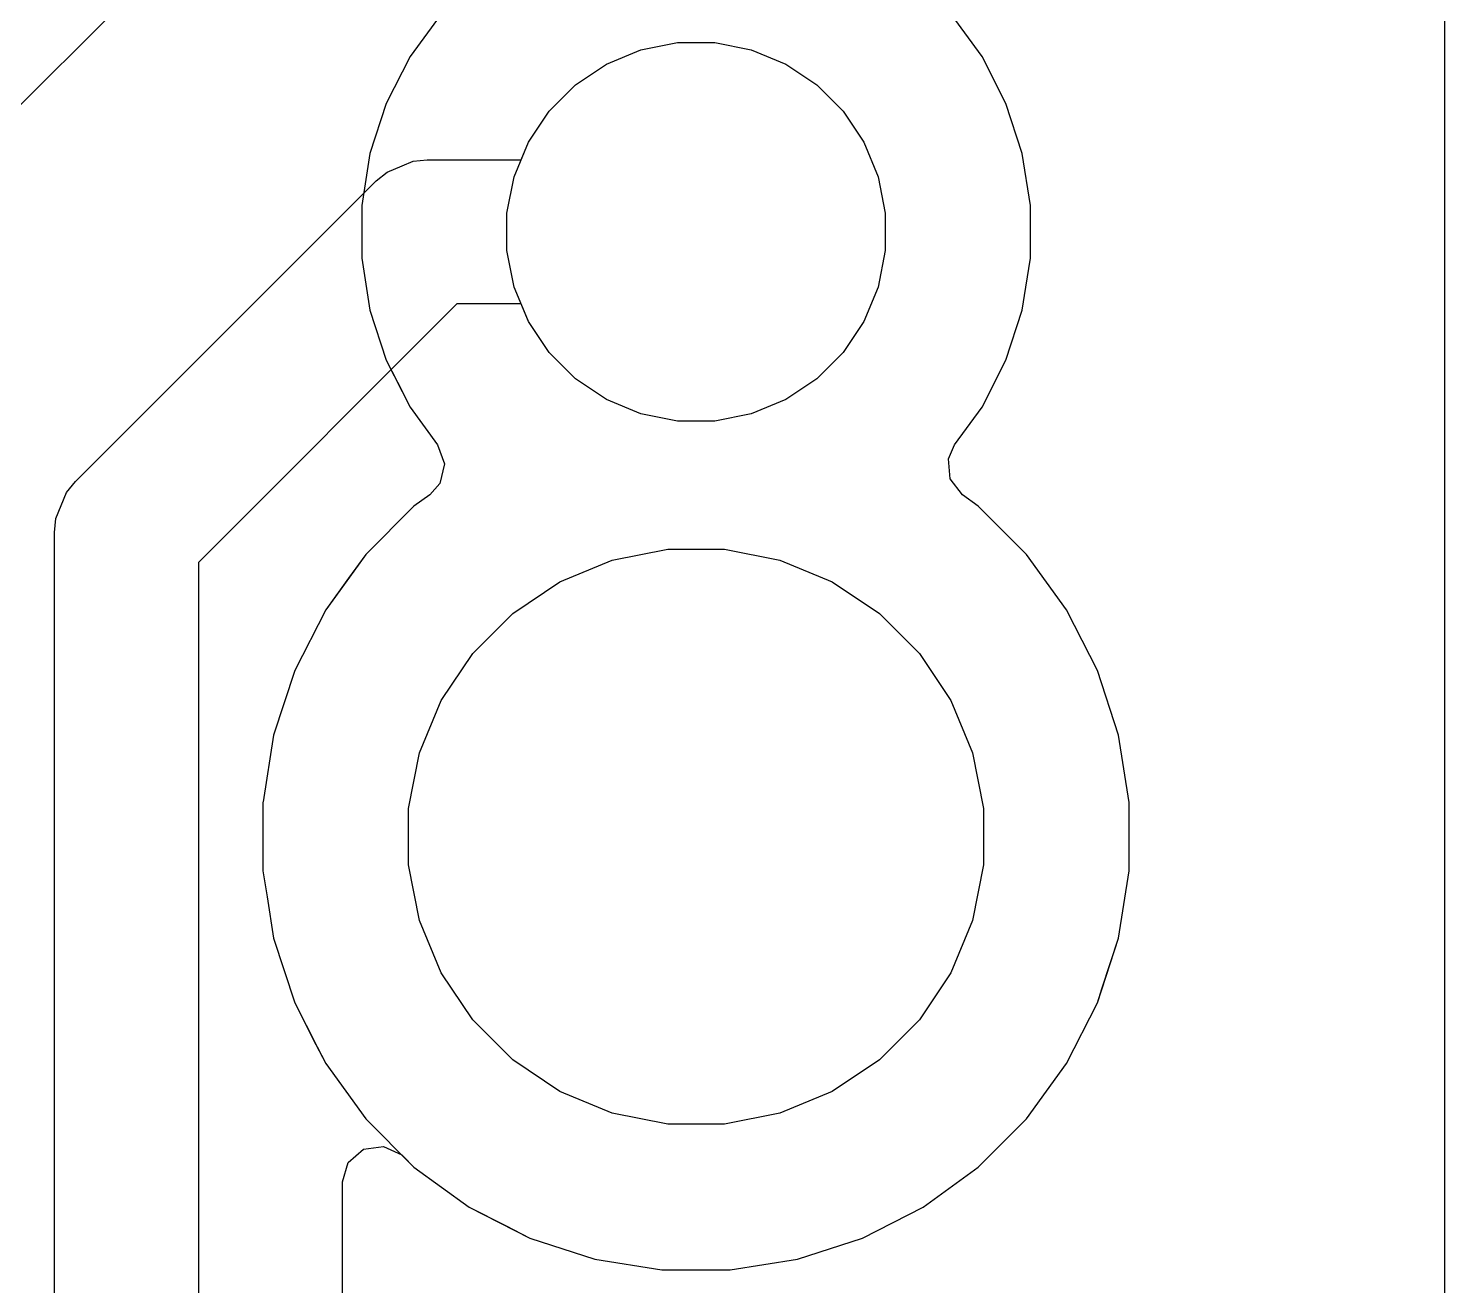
# Model space of a CAD drawing. Header units: inches. Extents: x 6.57 to 9.79, y -8.72 to -3.17.
# Drawn here: x 9.5937 to 9.7874, y -7.522 to -7.3501 of the extents above; entities that cross this region are included whole.
import ezdxf

# ---------------------------------------------------------------- set-up
doc = ezdxf.new("R2010")
doc.units = ezdxf.units.IN
doc.header["$MEASUREMENT"] = 0
doc.layers.add('In2.Cu', color=33, linetype='CONTINUOUS', true_color=0xce7d2c)

msp = doc.modelspace()

# ---------------------------------------------------------------- linework, layer by layer
at = {"layer": 'In2.Cu', "linetype": 'CONTINUOUS'}
for p, q in [((9.78738, -3.17026), (9.78738, -8.71951)), ((9.78738, -3.17026), (9.78738, -8.71951)), ((9.78738, -3.17026), (9.78738, -8.71951)), ((9.78738, -3.17026), (9.78738, -8.71951)), ((9.64418, -7.30906), (9.13132, -7.82192)), ((9.65018, -7.34818), (9.64595, -7.354)), ((9.65018, -7.34818), (9.64595, -7.354)), ((9.65018, -7.34818), (9.64595, -7.354)), ((9.72413, -7.354), (9.7199, -7.34818)), ((9.72413, -7.354), (9.7199, -7.34818)), ((9.72413, -7.354), (9.7199, -7.34818)), ((9.72413, -7.354), (9.7199, -7.34818)), ((9.67749, -7.35307), (9.68249, -7.35208)), ((9.67749, -7.35307), (9.68249, -7.35208)), ((9.67749, -7.35307), (9.68249, -7.35208)), ((9.67749, -7.35307), (9.68249, -7.35208)), ((9.68249, -7.35208), (9.68759, -7.35208)), ((9.68249, -7.35208), (9.68759, -7.35208)), ((9.68249, -7.35208), (9.68759, -7.35208)), ((9.68249, -7.35208), (9.68759, -7.35208)), ((9.68759, -7.35208), (9.69259, -7.35307)), ((9.68759, -7.35208), (9.69259, -7.35307)), ((9.68759, -7.35208), (9.69259, -7.35307)), ((9.68759, -7.35208), (9.69259, -7.35307)), ((9.64595, -7.354), (9.64268, -7.36041)), ((9.64595, -7.354), (9.64268, -7.36041)), ((9.64595, -7.354), (9.64268, -7.36041)), ((9.67278, -7.35502), (9.67749, -7.35307)), ((9.67278, -7.35502), (9.67749, -7.35307)), ((9.67278, -7.35502), (9.67749, -7.35307)), ((9.67278, -7.35502), (9.67749, -7.35307)), ((9.69259, -7.35307), (9.6973, -7.35502)), ((9.69259, -7.35307), (9.6973, -7.35502)), ((9.69259, -7.35307), (9.6973, -7.35502)), ((9.69259, -7.35307), (9.6973, -7.35502)), ((9.7274, -7.36041), (9.72413, -7.354)), ((9.7274, -7.36041), (9.72413, -7.354)), ((9.7274, -7.36041), (9.72413, -7.354)), ((9.7274, -7.36041), (9.72413, -7.354)), ((9.66855, -7.35785), (9.67278, -7.35502)), ((9.66855, -7.35785), (9.67278, -7.35502)), ((9.66855, -7.35785), (9.67278, -7.35502)), ((9.66855, -7.35785), (9.67278, -7.35502)), ((9.6973, -7.35502), (9.70153, -7.35785)), ((9.6973, -7.35502), (9.70153, -7.35785)), ((9.6973, -7.35502), (9.70153, -7.35785)), ((9.6973, -7.35502), (9.70153, -7.35785)), ((9.66494, -7.36146), (9.66855, -7.35785)), ((9.66494, -7.36146), (9.66855, -7.35785)), ((9.66494, -7.36146), (9.66855, -7.35785)), ((9.66494, -7.36146), (9.66855, -7.35785)), ((9.70153, -7.35785), (9.70514, -7.36146)), ((9.70153, -7.35785), (9.70514, -7.36146)), ((9.70153, -7.35785), (9.70514, -7.36146)), ((9.70153, -7.35785), (9.70514, -7.36146)), ((9.64268, -7.36041), (9.64046, -7.36725)), ((9.64268, -7.36041), (9.64046, -7.36725)), ((9.64268, -7.36041), (9.64046, -7.36725)), ((9.66211, -7.3657), (9.66494, -7.36146)), ((9.66211, -7.3657), (9.66494, -7.36146)), ((9.66211, -7.3657), (9.66494, -7.36146)), ((9.66211, -7.3657), (9.66494, -7.36146)), ((9.70514, -7.36146), (9.70797, -7.3657)), ((9.70514, -7.36146), (9.70797, -7.3657)), ((9.70514, -7.36146), (9.70797, -7.3657)), ((9.70514, -7.36146), (9.70797, -7.3657)), ((9.72962, -7.36725), (9.7274, -7.36041)), ((9.72962, -7.36725), (9.7274, -7.36041)), ((9.72962, -7.36725), (9.7274, -7.36041)), ((9.72962, -7.36725), (9.7274, -7.36041)), ((9.66016, -7.37041), (9.66211, -7.3657)), ((9.66016, -7.37041), (9.66211, -7.3657)), ((9.66016, -7.37041), (9.66211, -7.3657)), ((9.66111, -7.36811), (9.66211, -7.3657)), ((9.70797, -7.3657), (9.70992, -7.37041)), ((9.70797, -7.3657), (9.70992, -7.37041)), ((9.70797, -7.3657), (9.70992, -7.37041)), ((9.70797, -7.3657), (9.70992, -7.37041)), ((9.64046, -7.36725), (9.63933, -7.37436)), ((9.64046, -7.36725), (9.63933, -7.37436)), ((9.64046, -7.36725), (9.63933, -7.37436)), ((9.73074, -7.37436), (9.72962, -7.36725)), ((9.72962, -7.36725), (9.72962, -7.36725)), ((9.73074, -7.37436), (9.72962, -7.36725)), ((9.72962, -7.36725), (9.72962, -7.36725)), ((9.73074, -7.37436), (9.72962, -7.36725)), ((9.72962, -7.36725), (9.72962, -7.36725)), ((9.73074, -7.37436), (9.72962, -7.36725)), ((9.72962, -7.36725), (9.72962, -7.36725)), ((9.6428, -7.36977), (9.64488, -7.36891)), ((9.64488, -7.36891), (9.64635, -7.3683)), ((9.64635, -7.3683), (9.64827, -7.36811)), ((9.64827, -7.36811), (9.66111, -7.36811)), ((9.6002, -7.4121), (9.64131, -7.37099)), ((9.64131, -7.37099), (9.6428, -7.36977)), ((9.65916, -7.3754), (9.66016, -7.37041)), ((9.65916, -7.3754), (9.66016, -7.37041)), ((9.65916, -7.3754), (9.66016, -7.37041)), ((9.70992, -7.37041), (9.71091, -7.3754)), ((9.70992, -7.37041), (9.71091, -7.3754)), ((9.70992, -7.37041), (9.71091, -7.3754)), ((9.70992, -7.37041), (9.71091, -7.3754)), ((9.63933, -7.37436), (9.63933, -7.38155)), ((9.63933, -7.37436), (9.63933, -7.38155)), ((9.63933, -7.37436), (9.63933, -7.38155)), ((9.65916, -7.3805), (9.65916, -7.3754)), ((9.65916, -7.3805), (9.65916, -7.3754)), ((9.65916, -7.3805), (9.65916, -7.3754)), ((9.71091, -7.3754), (9.71091, -7.3805)), ((9.71091, -7.3754), (9.71091, -7.3805)), ((9.71091, -7.3754), (9.71091, -7.3805)), ((9.71091, -7.3754), (9.71091, -7.3805)), ((9.73074, -7.38155), (9.73074, -7.37436)), ((9.73074, -7.38155), (9.73074, -7.37436)), ((9.73074, -7.38155), (9.73074, -7.37436)), ((9.73074, -7.38155), (9.73074, -7.37436)), ((9.66016, -7.3855), (9.65916, -7.3805)), ((9.66016, -7.3855), (9.65916, -7.3805)), ((9.66016, -7.3855), (9.65916, -7.3805)), ((9.71091, -7.3805), (9.70992, -7.3855)), ((9.71091, -7.3805), (9.70992, -7.3855)), ((9.71091, -7.3805), (9.70992, -7.3855)), ((9.71091, -7.3805), (9.70992, -7.3855)), ((9.63933, -7.38155), (9.64046, -7.38866)), ((9.63933, -7.38155), (9.64046, -7.38866)), ((9.63933, -7.38155), (9.64046, -7.38866)), ((9.73012, -7.3855), (9.73074, -7.38155)), ((9.73012, -7.3855), (9.73074, -7.38155)), ((9.73012, -7.3855), (9.73074, -7.38155)), ((9.73012, -7.3855), (9.73074, -7.38155)), ((9.66211, -7.39021), (9.66016, -7.3855)), ((9.66211, -7.39021), (9.66016, -7.3855)), ((9.66211, -7.39021), (9.66016, -7.3855)), ((9.70992, -7.3855), (9.70797, -7.39021)), ((9.70992, -7.3855), (9.70797, -7.39021)), ((9.70992, -7.3855), (9.70797, -7.39021)), ((9.70992, -7.3855), (9.70797, -7.39021)), ((9.72962, -7.38866), (9.73012, -7.3855)), ((9.72962, -7.38866), (9.73012, -7.3855)), ((9.72962, -7.38866), (9.73012, -7.3855)), ((9.72962, -7.38866), (9.73012, -7.3855)), ((9.65235, -7.3878), (9.61701, -7.42314)), ((9.64046, -7.38866), (9.64268, -7.3955)), ((9.64046, -7.38866), (9.64268, -7.3955)), ((9.64046, -7.38866), (9.64046, -7.38866)), ((9.64046, -7.38866), (9.64268, -7.3955)), ((9.66111, -7.3878), (9.65235, -7.3878)), ((9.66211, -7.39021), (9.66111, -7.3878)), ((9.7274, -7.3955), (9.72962, -7.38866)), ((9.7274, -7.3955), (9.72962, -7.38866)), ((9.7274, -7.3955), (9.72962, -7.38866)), ((9.7274, -7.3955), (9.72962, -7.38866)), ((9.66494, -7.39445), (9.66211, -7.39021)), ((9.66494, -7.39445), (9.66211, -7.39021)), ((9.66494, -7.39445), (9.66211, -7.39021)), ((9.66494, -7.39445), (9.66211, -7.39021)), ((9.70797, -7.39021), (9.70514, -7.39445)), ((9.70797, -7.39021), (9.70514, -7.39445)), ((9.70797, -7.39021), (9.70514, -7.39445)), ((9.70797, -7.39021), (9.70514, -7.39445)), ((9.66855, -7.39805), (9.66494, -7.39445)), ((9.66855, -7.39805), (9.66494, -7.39445)), ((9.66855, -7.39805), (9.66494, -7.39445)), ((9.66855, -7.39805), (9.66494, -7.39445)), ((9.70514, -7.39445), (9.70153, -7.39805)), ((9.70514, -7.39445), (9.70153, -7.39805)), ((9.70514, -7.39445), (9.70153, -7.39805)), ((9.70514, -7.39445), (9.70153, -7.39805)), ((9.64268, -7.3955), (9.64595, -7.40191)), ((9.64268, -7.3955), (9.64595, -7.40191)), ((9.64268, -7.3955), (9.64499, -7.40002)), ((9.72413, -7.40191), (9.7274, -7.3955)), ((9.72413, -7.40191), (9.7274, -7.3955)), ((9.72413, -7.40191), (9.7274, -7.3955)), ((9.72413, -7.40191), (9.7274, -7.3955)), ((9.67278, -7.40088), (9.66855, -7.39805)), ((9.67278, -7.40088), (9.66855, -7.39805)), ((9.67278, -7.40088), (9.66855, -7.39805)), ((9.67278, -7.40088), (9.66855, -7.39805)), ((9.70153, -7.39805), (9.6973, -7.40088)), ((9.70153, -7.39805), (9.6973, -7.40088)), ((9.70153, -7.39805), (9.6973, -7.40088)), ((9.70153, -7.39805), (9.6973, -7.40088)), ((9.64499, -7.40002), (9.64595, -7.40191)), ((9.64595, -7.40191), (9.64971, -7.40708)), ((9.64595, -7.40191), (9.64971, -7.40708)), ((9.64595, -7.40191), (9.64971, -7.40708)), ((9.67749, -7.40283), (9.67278, -7.40088)), ((9.67749, -7.40283), (9.67278, -7.40088)), ((9.67749, -7.40283), (9.67278, -7.40088)), ((9.67749, -7.40283), (9.67278, -7.40088)), ((9.6973, -7.40088), (9.69259, -7.40283)), ((9.6973, -7.40088), (9.69259, -7.40283)), ((9.6973, -7.40088), (9.69259, -7.40283)), ((9.6973, -7.40088), (9.69259, -7.40283)), ((9.72037, -7.40708), (9.72413, -7.40191)), ((9.72037, -7.40708), (9.72413, -7.40191)), ((9.72037, -7.40708), (9.72413, -7.40191)), ((9.72037, -7.40708), (9.72413, -7.40191)), ((9.68249, -7.40383), (9.67749, -7.40283)), ((9.68249, -7.40383), (9.67749, -7.40283)), ((9.68249, -7.40383), (9.67749, -7.40283)), ((9.68249, -7.40383), (9.67749, -7.40283)), ((9.68759, -7.40383), (9.68249, -7.40383)), ((9.68759, -7.40383), (9.68249, -7.40383)), ((9.68759, -7.40383), (9.68249, -7.40383)), ((9.68759, -7.40383), (9.68249, -7.40383)), ((9.69259, -7.40283), (9.68759, -7.40383)), ((9.69259, -7.40283), (9.68759, -7.40383)), ((9.69259, -7.40283), (9.68759, -7.40383)), ((9.69259, -7.40283), (9.68759, -7.40383)), ((9.64971, -7.40708), (9.65063, -7.40967)), ((9.64971, -7.40708), (9.65063, -7.40967)), ((9.64971, -7.40708), (9.65063, -7.40967)), ((9.71953, -7.40898), (9.72037, -7.40708)), ((9.71953, -7.40898), (9.72037, -7.40708)), ((9.71953, -7.40898), (9.72037, -7.40708)), ((9.71953, -7.40898), (9.72037, -7.40708)), ((9.65063, -7.40967), (9.65001, -7.41235)), ((9.65063, -7.40967), (9.65001, -7.41235)), ((9.65063, -7.40967), (9.65001, -7.41235)), ((9.71977, -7.41172), (9.71953, -7.40898)), ((9.71977, -7.41172), (9.71953, -7.40898)), ((9.71977, -7.41172), (9.71953, -7.40898)), ((9.71977, -7.41172), (9.71953, -7.40898)), ((9.59898, -7.41359), (9.6002, -7.4121)), ((9.72145, -7.4139), (9.71977, -7.41172)), ((9.72145, -7.4139), (9.71977, -7.41172)), ((9.72145, -7.4139), (9.71977, -7.41172)), ((9.72145, -7.4139), (9.71977, -7.41172)), ((9.59751, -7.41714), (9.59898, -7.41359)), ((9.59898, -7.41359), (9.59898, -7.41359)), ((9.64863, -7.4139), (9.64647, -7.41547)), ((9.64863, -7.4139), (9.64647, -7.41547)), ((9.64863, -7.4139), (9.64647, -7.41547)), ((9.65001, -7.41235), (9.64863, -7.4139)), ((9.65001, -7.41235), (9.64863, -7.4139)), ((9.65001, -7.41235), (9.64863, -7.4139)), ((9.72361, -7.41547), (9.72145, -7.4139)), ((9.72361, -7.41547), (9.72145, -7.4139)), ((9.72361, -7.41547), (9.72145, -7.4139)), ((9.72361, -7.41547), (9.72145, -7.4139)), ((9.64647, -7.41547), (9.63988, -7.42206)), ((9.64647, -7.41547), (9.63988, -7.42206)), ((9.64647, -7.41547), (9.63988, -7.42206)), ((9.64647, -7.41547), (9.64647, -7.41547)), ((9.64647, -7.41547), (9.64647, -7.41547)), ((9.64647, -7.41547), (9.64647, -7.41547)), ((9.64647, -7.41547), (9.64647, -7.41547)), ((9.64647, -7.41547), (9.64647, -7.41547)), ((9.64647, -7.41547), (9.64647, -7.41547)), ((9.7302, -7.42206), (9.72361, -7.41547)), ((9.72361, -7.41547), (9.72361, -7.41547)), ((9.72361, -7.41547), (9.72361, -7.41547)), ((9.7302, -7.42206), (9.72361, -7.41547)), ((9.72361, -7.41547), (9.72361, -7.41547)), ((9.72361, -7.41547), (9.72361, -7.41547)), ((9.7302, -7.42206), (9.72361, -7.41547)), ((9.72361, -7.41547), (9.72361, -7.41547)), ((9.72361, -7.41547), (9.72361, -7.41547)), ((9.7302, -7.42206), (9.72361, -7.41547)), ((9.72361, -7.41547), (9.72361, -7.41547)), ((9.72361, -7.41547), (9.72361, -7.41547)), ((9.59732, -7.41906), (9.59751, -7.41714)), ((9.59732, -8.21919), (9.59732, -7.41906)), ((9.67357, -7.42283), (9.68117, -7.42132)), ((9.67357, -7.42283), (9.68117, -7.42132)), ((9.67357, -7.42283), (9.68117, -7.42132)), ((9.67357, -7.42283), (9.68117, -7.42132)), ((9.68117, -7.42132), (9.68891, -7.42132)), ((9.68117, -7.42132), (9.68891, -7.42132)), ((9.68117, -7.42132), (9.68891, -7.42132)), ((9.68117, -7.42132), (9.68891, -7.42132)), ((9.68891, -7.42132), (9.69651, -7.42283)), ((9.68891, -7.42132), (9.69651, -7.42283)), ((9.68891, -7.42132), (9.69651, -7.42283)), ((9.68891, -7.42132), (9.69651, -7.42283)), ((9.61701, -7.42314), (9.61701, -8.22325)), ((9.63988, -7.42206), (9.63753, -7.4253)), ((9.63988, -7.42206), (9.63753, -7.4253)), ((9.63988, -7.42206), (9.63823, -7.42433)), ((9.63988, -7.42206), (9.63988, -7.42206)), ((9.63988, -7.42206), (9.63988, -7.42206)), ((9.63988, -7.42206), (9.63988, -7.42206)), ((9.63988, -7.42206), (9.63988, -7.42206)), ((9.63988, -7.42206), (9.63988, -7.42206)), ((9.63988, -7.42206), (9.63988, -7.42206)), ((9.66642, -7.42579), (9.67357, -7.42283)), ((9.66642, -7.42579), (9.67357, -7.42283)), ((9.66642, -7.42579), (9.67357, -7.42283)), ((9.66642, -7.42579), (9.67357, -7.42283)), ((9.69651, -7.42283), (9.70366, -7.42579)), ((9.69651, -7.42283), (9.70366, -7.42579)), ((9.69651, -7.42283), (9.70366, -7.42579)), ((9.69651, -7.42283), (9.70366, -7.42579)), ((9.73568, -7.4296), (9.7302, -7.42206)), ((9.73568, -7.4296), (9.7302, -7.42206)), ((9.73568, -7.4296), (9.7302, -7.42206)), ((9.73568, -7.4296), (9.7302, -7.42206)), ((9.63823, -7.42433), (9.6344, -7.4296)), ((9.63753, -7.4253), (9.6344, -7.4296)), ((9.63753, -7.4253), (9.6344, -7.4296)), ((9.65998, -7.4301), (9.66642, -7.42579)), ((9.65998, -7.4301), (9.66642, -7.42579)), ((9.65998, -7.4301), (9.66642, -7.42579)), ((9.65998, -7.4301), (9.66642, -7.42579)), ((9.70366, -7.42579), (9.7101, -7.4301)), ((9.70366, -7.42579), (9.7101, -7.4301)), ((9.70366, -7.42579), (9.7101, -7.4301)), ((9.70366, -7.42579), (9.7101, -7.4301)), ((9.6344, -7.4296), (9.63017, -7.4379)), ((9.6344, -7.4296), (9.63017, -7.4379)), ((9.6344, -7.4296), (9.63017, -7.4379)), ((9.73677, -7.43175), (9.73568, -7.4296)), ((9.73677, -7.43175), (9.73568, -7.4296)), ((9.73677, -7.43175), (9.73568, -7.4296)), ((9.73677, -7.43175), (9.73568, -7.4296)), ((9.65451, -7.43557), (9.65998, -7.4301)), ((9.65451, -7.43557), (9.65998, -7.4301)), ((9.65451, -7.43557), (9.65998, -7.4301)), ((9.65451, -7.43557), (9.65998, -7.4301)), ((9.7101, -7.4301), (9.71557, -7.43557)), ((9.7101, -7.4301), (9.71557, -7.43557)), ((9.7101, -7.4301), (9.71557, -7.43557)), ((9.7101, -7.4301), (9.71557, -7.43557)), ((9.73991, -7.4379), (9.73677, -7.43175)), ((9.73991, -7.4379), (9.73677, -7.43175)), ((9.73991, -7.4379), (9.73677, -7.43175)), ((9.73991, -7.4379), (9.73677, -7.43175)), ((9.6502, -7.44201), (9.65451, -7.43557)), ((9.6502, -7.44201), (9.65451, -7.43557)), ((9.6502, -7.44201), (9.65451, -7.43557)), ((9.6502, -7.44201), (9.65451, -7.43557)), ((9.71557, -7.43557), (9.71988, -7.44201)), ((9.71557, -7.43557), (9.71988, -7.44201)), ((9.71557, -7.43557), (9.71988, -7.44201)), ((9.71557, -7.43557), (9.71988, -7.44201)), ((9.63017, -7.4379), (9.62729, -7.44677)), ((9.63017, -7.4379), (9.62729, -7.44677)), ((9.63017, -7.4379), (9.62729, -7.44677)), ((9.74279, -7.44677), (9.73991, -7.4379)), ((9.74279, -7.44677), (9.73991, -7.4379)), ((9.74279, -7.44677), (9.73991, -7.4379)), ((9.74279, -7.44677), (9.73991, -7.4379)), ((9.64724, -7.44916), (9.6502, -7.44201)), ((9.64724, -7.44916), (9.6502, -7.44201)), ((9.64724, -7.44916), (9.6502, -7.44201)), ((9.64724, -7.44916), (9.6502, -7.44201)), ((9.71988, -7.44201), (9.72284, -7.44916)), ((9.71988, -7.44201), (9.72284, -7.44916)), ((9.71988, -7.44201), (9.72284, -7.44916)), ((9.71988, -7.44201), (9.72284, -7.44916)), ((9.62729, -7.44677), (9.62585, -7.45587)), ((9.62729, -7.44677), (9.62585, -7.45587)), ((9.62729, -7.44677), (9.62585, -7.45587)), ((9.62729, -7.44677), (9.62729, -7.44677)), ((9.62729, -7.44677), (9.62729, -7.44677)), ((9.62729, -7.44677), (9.62729, -7.44677)), ((9.74424, -7.45597), (9.74279, -7.44677)), ((9.74279, -7.44677), (9.74279, -7.44677)), ((9.74279, -7.44677), (9.74279, -7.44677)), ((9.74424, -7.45597), (9.74279, -7.44677)), ((9.74279, -7.44677), (9.74279, -7.44677)), ((9.74279, -7.44677), (9.74279, -7.44677)), ((9.74424, -7.45597), (9.74279, -7.44677)), ((9.74279, -7.44677), (9.74279, -7.44677)), ((9.74279, -7.44677), (9.74279, -7.44677)), ((9.74424, -7.45597), (9.74279, -7.44677)), ((9.74279, -7.44677), (9.74279, -7.44677)), ((9.74279, -7.44677), (9.74279, -7.44677)), ((9.64573, -7.45676), (9.64724, -7.44916)), ((9.64573, -7.45676), (9.64724, -7.44916)), ((9.64573, -7.45676), (9.64724, -7.44916)), ((9.64573, -7.45676), (9.64724, -7.44916)), ((9.72284, -7.44916), (9.72435, -7.45676)), ((9.72284, -7.44916), (9.72435, -7.45676)), ((9.72284, -7.44916), (9.72435, -7.45676)), ((9.72284, -7.44916), (9.72435, -7.45676)), ((9.62585, -7.45587), (9.62583, -7.45597)), ((9.62585, -7.45587), (9.62583, -7.45597)), ((9.62585, -7.45587), (9.62583, -7.45597)), ((9.62583, -7.45597), (9.62583, -7.46529)), ((9.62583, -7.45597), (9.62583, -7.46529)), ((9.62583, -7.45597), (9.62583, -7.46529)), ((9.64573, -7.4645), (9.64573, -7.45676)), ((9.64573, -7.4645), (9.64573, -7.45676)), ((9.64573, -7.4645), (9.64573, -7.45676)), ((9.64573, -7.4645), (9.64573, -7.45676)), ((9.72435, -7.45676), (9.72435, -7.4645)), ((9.72435, -7.45676), (9.72435, -7.4645)), ((9.72435, -7.45676), (9.72435, -7.4645)), ((9.72435, -7.45676), (9.72435, -7.4645)), ((9.74424, -7.46529), (9.74424, -7.45597)), ((9.74424, -7.46529), (9.74424, -7.45597)), ((9.74424, -7.46529), (9.74424, -7.45597)), ((9.74424, -7.46529), (9.74424, -7.45597)), ((9.64724, -7.4721), (9.64573, -7.4645)), ((9.64724, -7.4721), (9.64573, -7.4645)), ((9.64724, -7.4721), (9.64573, -7.4645)), ((9.64724, -7.4721), (9.64573, -7.4645)), ((9.72435, -7.4645), (9.72284, -7.4721)), ((9.72435, -7.4645), (9.72284, -7.4721)), ((9.72435, -7.4645), (9.72284, -7.4721)), ((9.72435, -7.4645), (9.72284, -7.4721)), ((9.62583, -7.46529), (9.6264, -7.46887)), ((9.62583, -7.46529), (9.6264, -7.46887)), ((9.62583, -7.46529), (9.6264, -7.46887)), ((9.74279, -7.47449), (9.74424, -7.46529)), ((9.74279, -7.47449), (9.74424, -7.46529)), ((9.74279, -7.47449), (9.74424, -7.46529)), ((9.74279, -7.47449), (9.74424, -7.46529)), ((9.6264, -7.46887), (9.62729, -7.47449)), ((9.6264, -7.46887), (9.62729, -7.47449)), ((9.6264, -7.46887), (9.62729, -7.47449)), ((9.6502, -7.47925), (9.64724, -7.4721)), ((9.6502, -7.47925), (9.64724, -7.4721)), ((9.6502, -7.47925), (9.64724, -7.4721)), ((9.6502, -7.47925), (9.64724, -7.4721)), ((9.72284, -7.4721), (9.71988, -7.47925)), ((9.72284, -7.4721), (9.71988, -7.47925)), ((9.72284, -7.4721), (9.71988, -7.47925)), ((9.72284, -7.4721), (9.71988, -7.47925)), ((9.62729, -7.47449), (9.62729, -7.47449)), ((9.62729, -7.47449), (9.63017, -7.48336)), ((9.62729, -7.47449), (9.62729, -7.47449)), ((9.62729, -7.47449), (9.63017, -7.48336)), ((9.62729, -7.47449), (9.62729, -7.47449)), ((9.62729, -7.47449), (9.63017, -7.48336)), ((9.7405, -7.48154), (9.74279, -7.47449)), ((9.7405, -7.48154), (9.74279, -7.47449)), ((9.7405, -7.48154), (9.74279, -7.47449)), ((9.74053, -7.48143), (9.74279, -7.47449)), ((9.74279, -7.47449), (9.74279, -7.47449)), ((9.74279, -7.47449), (9.74279, -7.47449)), ((9.74279, -7.47449), (9.74279, -7.47449)), ((9.74279, -7.47449), (9.74279, -7.47449)), ((9.74279, -7.47449), (9.74279, -7.47449)), ((9.74279, -7.47449), (9.74279, -7.47449)), ((9.74279, -7.47449), (9.74279, -7.47449)), ((9.74279, -7.47449), (9.74279, -7.47449)), ((9.65451, -7.48569), (9.6502, -7.47925)), ((9.65451, -7.48569), (9.6502, -7.47925)), ((9.65451, -7.48569), (9.6502, -7.47925)), ((9.65451, -7.48569), (9.6502, -7.47925)), ((9.71988, -7.47925), (9.71557, -7.48569)), ((9.71988, -7.47925), (9.71557, -7.48569)), ((9.71988, -7.47925), (9.71557, -7.48569)), ((9.71988, -7.47925), (9.71557, -7.48569)), ((9.73991, -7.48336), (9.74053, -7.48143)), ((9.73991, -7.48336), (9.7405, -7.48154)), ((9.73991, -7.48336), (9.7405, -7.48154)), ((9.73991, -7.48336), (9.7405, -7.48154)), ((9.63017, -7.48336), (9.63262, -7.48817)), ((9.63017, -7.48336), (9.63262, -7.48817)), ((9.63017, -7.48336), (9.63324, -7.48938)), ((9.73568, -7.49166), (9.73991, -7.48336)), ((9.73568, -7.49166), (9.73991, -7.48336)), ((9.73568, -7.49166), (9.73991, -7.48336)), ((9.73568, -7.49166), (9.73991, -7.48336)), ((9.65998, -7.49116), (9.65451, -7.48569)), ((9.65998, -7.49116), (9.65451, -7.48569)), ((9.65998, -7.49116), (9.65451, -7.48569)), ((9.65998, -7.49116), (9.65451, -7.48569)), ((9.71557, -7.48569), (9.7101, -7.49116)), ((9.71557, -7.48569), (9.7101, -7.49116)), ((9.71557, -7.48569), (9.7101, -7.49116)), ((9.71557, -7.48569), (9.7101, -7.49116)), ((9.63262, -7.48817), (9.6344, -7.49166)), ((9.63262, -7.48817), (9.6344, -7.49166)), ((9.63324, -7.48938), (9.6344, -7.49166)), ((9.66642, -7.49547), (9.65998, -7.49116)), ((9.66642, -7.49547), (9.65998, -7.49116)), ((9.66642, -7.49547), (9.65998, -7.49116)), ((9.66642, -7.49547), (9.65998, -7.49116)), ((9.7101, -7.49116), (9.70366, -7.49547)), ((9.7101, -7.49116), (9.70366, -7.49547)), ((9.7101, -7.49116), (9.70366, -7.49547)), ((9.7101, -7.49116), (9.70366, -7.49547)), ((9.6344, -7.49166), (9.63988, -7.4992)), ((9.6344, -7.49166), (9.63988, -7.4992)), ((9.6344, -7.49166), (9.63988, -7.4992)), ((9.7302, -7.4992), (9.73568, -7.49166)), ((9.7302, -7.4992), (9.73568, -7.49166)), ((9.7302, -7.4992), (9.73568, -7.49166)), ((9.7302, -7.4992), (9.73568, -7.49166)), ((9.67357, -7.49843), (9.66642, -7.49547)), ((9.67357, -7.49843), (9.66642, -7.49547)), ((9.67357, -7.49843), (9.66642, -7.49547)), ((9.67357, -7.49843), (9.66642, -7.49547)), ((9.70366, -7.49547), (9.69651, -7.49843)), ((9.70366, -7.49547), (9.69651, -7.49843)), ((9.70366, -7.49547), (9.69651, -7.49843)), ((9.70366, -7.49547), (9.69651, -7.49843)), ((9.63988, -7.4992), (9.64647, -7.50579)), ((9.63988, -7.4992), (9.64647, -7.50579)), ((9.63988, -7.4992), (9.64647, -7.50579)), ((9.68117, -7.49994), (9.67357, -7.49843)), ((9.68117, -7.49994), (9.67357, -7.49843)), ((9.68117, -7.49994), (9.67357, -7.49843)), ((9.68117, -7.49994), (9.67357, -7.49843)), ((9.69651, -7.49843), (9.68891, -7.49994)), ((9.69651, -7.49843), (9.68891, -7.49994)), ((9.69651, -7.49843), (9.68891, -7.49994)), ((9.69651, -7.49843), (9.68891, -7.49994)), ((9.72361, -7.50579), (9.7302, -7.4992)), ((9.72361, -7.50579), (9.7302, -7.4992)), ((9.72361, -7.50579), (9.7302, -7.4992)), ((9.72361, -7.50579), (9.7302, -7.4992)), ((9.68891, -7.49994), (9.68117, -7.49994)), ((9.68891, -7.49994), (9.68117, -7.49994)), ((9.68891, -7.49994), (9.68117, -7.49994)), ((9.68891, -7.49994), (9.68117, -7.49994)), ((9.63956, -7.50337), (9.64229, -7.50298)), ((9.64229, -7.50298), (9.64479, -7.50413)), ((9.63671, -7.50781), (9.63749, -7.50518)), ((9.63749, -7.50518), (9.63956, -7.50337)), ((9.64479, -7.50413), (9.64504, -7.50436)), ((9.64504, -7.50436), (9.64647, -7.50579)), ((9.64647, -7.50579), (9.65401, -7.51127)), ((9.64647, -7.50579), (9.65401, -7.51127)), ((9.64647, -7.50579), (9.65401, -7.51127)), ((9.64647, -7.50579), (9.65401, -7.51127)), ((9.71607, -7.51127), (9.72361, -7.50579)), ((9.71607, -7.51127), (9.72361, -7.50579)), ((9.71607, -7.51127), (9.72361, -7.50579)), ((9.71607, -7.51127), (9.72361, -7.50579)), ((9.63671, -8.22002), (9.63671, -7.50781)), ((9.65401, -7.51127), (9.65899, -7.5138)), ((9.65401, -7.51127), (9.66231, -7.5155)), ((9.65401, -7.51127), (9.65899, -7.5138)), ((9.65401, -7.51127), (9.65899, -7.5138)), ((9.70777, -7.5155), (9.71607, -7.51127)), ((9.70777, -7.5155), (9.71607, -7.51127)), ((9.70777, -7.5155), (9.71607, -7.51127)), ((9.70777, -7.5155), (9.71607, -7.51127)), ((9.65899, -7.5138), (9.66231, -7.5155)), ((9.65899, -7.5138), (9.66231, -7.5155)), ((9.65899, -7.5138), (9.66231, -7.5155)), ((9.66231, -7.5155), (9.67118, -7.51838)), ((9.66231, -7.5155), (9.66231, -7.5155)), ((9.66231, -7.5155), (9.67118, -7.51838)), ((9.66231, -7.5155), (9.67118, -7.51838)), ((9.66231, -7.5155), (9.67118, -7.51838)), ((9.6989, -7.51838), (9.70777, -7.5155)), ((9.6989, -7.51838), (9.70777, -7.5155)), ((9.6989, -7.51838), (9.70777, -7.5155)), ((9.6989, -7.51838), (9.70777, -7.5155)), ((9.70777, -7.5155), (9.70777, -7.5155)), ((9.70777, -7.5155), (9.70777, -7.5155)), ((9.70777, -7.5155), (9.70777, -7.5155)), ((9.70777, -7.5155), (9.70777, -7.5155)), ((9.70777, -7.5155), (9.70777, -7.5155)), ((9.70777, -7.5155), (9.70777, -7.5155)), ((9.70777, -7.5155), (9.70777, -7.5155)), ((9.70777, -7.5155), (9.70777, -7.5155)), ((9.67118, -7.51838), (9.67118, -7.51838)), ((9.67118, -7.51838), (9.67118, -7.51838)), ((9.67118, -7.51838), (9.68038, -7.51983)), ((9.67118, -7.51838), (9.67118, -7.51838)), ((9.67118, -7.51838), (9.67118, -7.51838)), ((9.67118, -7.51838), (9.68038, -7.51983)), ((9.67118, -7.51838), (9.67118, -7.51838)), ((9.67118, -7.51838), (9.67118, -7.51838)), ((9.67118, -7.51838), (9.68038, -7.51983)), ((9.67118, -7.51838), (9.67118, -7.51838)), ((9.67118, -7.51838), (9.67118, -7.51838)), ((9.67118, -7.51838), (9.68038, -7.51983)), ((9.6897, -7.51983), (9.6989, -7.51838)), ((9.6897, -7.51983), (9.6989, -7.51838)), ((9.6897, -7.51983), (9.6989, -7.51838)), ((9.6897, -7.51983), (9.6989, -7.51838)), ((9.6989, -7.51838), (9.6989, -7.51838)), ((9.6989, -7.51838), (9.6989, -7.51838)), ((9.6989, -7.51838), (9.6989, -7.51838)), ((9.6989, -7.51838), (9.6989, -7.51838)), ((9.6989, -7.51838), (9.6989, -7.51838)), ((9.6989, -7.51838), (9.6989, -7.51838)), ((9.6989, -7.51838), (9.6989, -7.51838)), ((9.6989, -7.51838), (9.6989, -7.51838)), ((9.68038, -7.51983), (9.68038, -7.51983)), ((9.68038, -7.51983), (9.6897, -7.51983)), ((9.68038, -7.51983), (9.68038, -7.51983)), ((9.68038, -7.51983), (9.6897, -7.51983)), ((9.68038, -7.51983), (9.68038, -7.51983)), ((9.68038, -7.51983), (9.6897, -7.51983)), ((9.68038, -7.51983), (9.68038, -7.51983)), ((9.68038, -7.51983), (9.6897, -7.51983)), ((9.6897, -7.51983), (9.6897, -7.51983)), ((9.6897, -7.51983), (9.6897, -7.51983)), ((9.6897, -7.51983), (9.6897, -7.51983)), ((9.6897, -7.51983), (9.6897, -7.51983))]:
    msp.add_line(p, q, dxfattribs=at)

doc.saveas('drawing.dxf')
